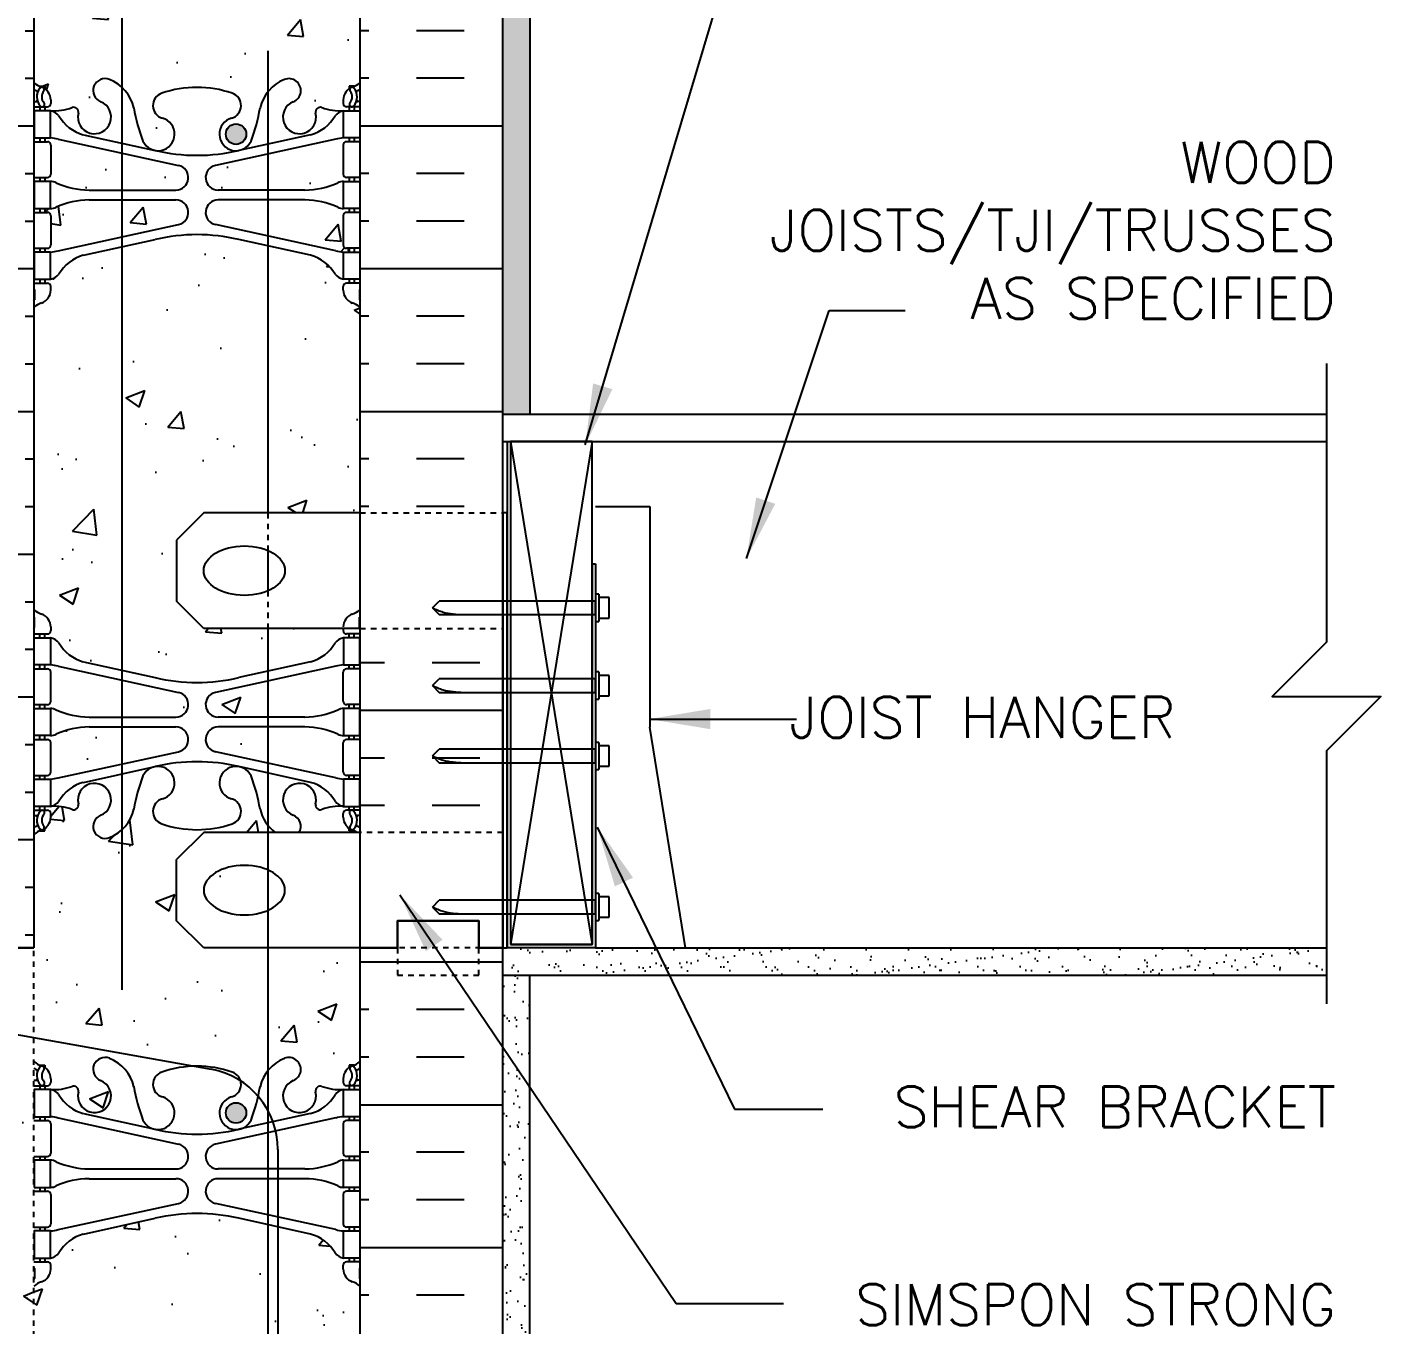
# Model space of a CAD drawing. Header units: inches. Extents: x 25.8 to 78.5, y -14.6 to 56.3.
# Drawn here: x 48.55 to 73.45, y 12.32 to 36.19 of the extents above; entities that cross this region are included whole.
import ezdxf
from ezdxf.enums import TextEntityAlignment as Align

# ---------------------------------------------------------------- set-up
doc = ezdxf.new("R2010")
doc.units = ezdxf.units.IN
doc.header["$LTSCALE"] = 0.5
doc.header["$MEASUREMENT"] = 0
doc.linetypes.add('DASHED2', pattern=[0.375, 0.25, -0.125])
doc.linetypes.add('HIDDEN2', pattern=[0.1875, 0.125, -0.0625])
for name, color, linetype in [('HATCH', 12, 'Continuous'), ('Hidden2', 12, 'HIDDEN2'), ('line25', 2, 'Continuous'), ('LINE3', 3, 'Continuous'), ('LINE50', 5, 'Continuous'), ('LINE9', 9, 'Continuous'), ('TEXT', 4, 'Continuous'), ('Web_Edge', 9, 'Continuous')]:
    doc.layers.add(name, color=color, linetype=linetype)
doc.styles.add('DIM', font='romans.shx', dxfattribs={"width": 0.7})
doc.styles.add('ROMANS', font='romans.shx', dxfattribs={"height": 1.125})
doc.dimstyles.new('ext_12', dxfattribs={"dimscale": 12, "dimtxt": 0.09375, "dimasz": 0.09375, "dimexe": 0.09375, "dimexo": 0.0625, "dimgap": 0.0625, "dimtad": 1, "dimdec": 1, "dimzin": 3, "dimdsep": 46, "dimlunit": 4, "dimtxsty": 'DIM', "dimcen": 0.09, "dimdle": 0.09375, "dimclrt": 4, "dimadec": 0, "dimazin": 0, "dimtfac": 1, "dimtdec": 1, "dimtmove": 2, "dimatfit": 3, "dimfxl": 1, "dimfrac": 2, "dimtolj": 1, "dimtzin": 0, "dimarcsym": 0})

msp = doc.modelspace()

# ---------------------------------------------------------------- hatches: boundary and pattern name
at = {"layer": 'HATCH'}
h = msp.add_hatch(dxfattribs=at)
h.set_pattern_fill('AR-CONC', color=256, scale=0.5)
h.paths.add_polyline_path([(50.302, 55.254), (48.676, 55.254), (48.676, 53.165, 0.064398), (48.786, 53.099), (48.876, 53.099), (48.876, 53.057, -0.249069), (48.986, 52.85), (48.986, 52.783, -0.414214), (48.924, 52.72), (48.876, 52.72), (48.876, 52.65), (48.981, 52.65, 0.10046), (49.375, 52.707, -0.601435), (49.494, 52.603, 2.182095), (49.904, 52.816, -1), (50.068, 53.224, -0.093893), (50.302, 53.075)])
h.paths.add_polyline_path([(51.676, 54.254), (51.676, 55.254), (51.676, 56.254), (50.676, 55.254), (50.302, 55.254), (50.302, 53.075, -0.147111), (50.516, 52.703, 0.053157), (50.682, 52.089, 0.223253), (50.882, 51.924), (50.902, 51.92, 0.955472), (51.04, 52.514, -0.735593), (51.027, 52.972, -0.082755), (51.676, 53.08)])
h.paths.add_polyline_path([(51.145, 52.22, -1), (50.77, 52.22, -1)], flags=16)
h.paths.add_polyline_path([(54.676, 55.254), (52.676, 55.254), (51.676, 54.254), (51.676, 53.08, -0.082755), (52.325, 52.972, -0.735593), (52.312, 52.514, 0.955472), (52.45, 51.92), (52.47, 51.924, 0.223253), (52.67, 52.089, 0.053157), (52.836, 52.703, -0.24438), (53.284, 53.224, -1), (53.448, 52.816, 2.182095), (53.858, 52.603, -0.601435), (53.977, 52.707, 0.10046), (54.371, 52.65), (54.476, 52.65), (54.476, 52.72), (54.428, 52.72, -0.414214), (54.366, 52.783), (54.366, 52.85, -0.249069), (54.476, 53.057), (54.476, 53.099), (54.566, 53.099, 0.064398), (54.676, 53.165)])
h.paths.add_polyline_path([(50.302, 50.149), (49.586, 49.991, 0.196323), (49.137, 49.645, -0.188973), (48.981, 49.55), (48.876, 49.55), (48.876, 49.48), (48.924, 49.48, -0.414214), (48.986, 49.418), (48.986, 49.35, -0.317837), (48.819, 49.115, 0.082415), (48.676, 49.036), (48.676, 43.473, 0.082415), (48.819, 43.394, -0.317837), (48.986, 43.158), (48.986, 43.09, -0.414214), (48.924, 43.028), (48.876, 43.028), (48.876, 42.958), (48.981, 42.958, -0.188973), (49.137, 42.863, 0.196323), (49.586, 42.517), (49.855, 42.458), (50.302, 42.458)])
h.paths.add_polyline_path([(51.676, 50.371, 0.057795), (50.908, 50.282), (50.302, 50.149), (50.302, 42.458), (50.302, 42.36), (50.908, 42.226, 0.057795), (51.676, 42.137)])
h.paths.add_polyline_path([(54.676, 49.036, 0.082415), (54.533, 49.115, -0.317837), (54.366, 49.35), (54.366, 49.418, -0.414214), (54.428, 49.48), (54.476, 49.48), (54.476, 49.55), (54.371, 49.55, -0.188973), (54.215, 49.645, 0.196323), (53.766, 49.991), (52.444, 50.282, 0.057795), (51.676, 50.371), (51.676, 42.137, 0.057795), (52.444, 42.226), (53.766, 42.517, 0.196323), (54.215, 42.863, -0.188973), (54.371, 42.958), (54.476, 42.958), (54.476, 43.028), (54.428, 43.028, -0.414214), (54.366, 43.09), (54.366, 43.158, -0.317837), (54.533, 43.394, 0.082415), (54.676, 43.473)])
h.paths.add_polyline_path([(50.302, 32.149), (49.586, 31.991, 0.196323), (49.137, 31.645, -0.188973), (48.981, 31.55), (48.876, 31.55), (48.876, 31.48), (48.924, 31.48, -0.414214), (48.986, 31.418), (48.986, 31.35, -0.317837), (48.819, 31.115, 0.082415), (48.676, 31.036), (48.676, 25.473, 0.082415), (48.819, 25.394, -0.317837), (48.986, 25.158), (48.986, 25.09, -0.414214), (48.924, 25.028), (48.876, 25.028), (48.876, 24.958), (48.981, 24.958, -0.188973), (49.137, 24.863, 0.196323), (49.586, 24.517), (50.302, 24.36)])
h.paths.add_polyline_path([(52.978, 32.165), (52.444, 32.282, 0.057795), (51.676, 32.371, 0.057795), (50.908, 32.282), (50.302, 32.149), (50.302, 24.36), (50.908, 24.226, 0.057795), (51.676, 24.137, 0.057795), (52.444, 24.226), (52.978, 24.344), (52.978, 25.129), (51.801, 25.129), (51.301, 25.629), (51.301, 26.754), (51.801, 27.254), (52.978, 27.254)])
h.paths.add_polyline_path([(54.676, 31.036, 0.082415), (54.533, 31.115, -0.317837), (54.366, 31.35), (54.366, 31.418, -0.414214), (54.428, 31.48), (54.476, 31.48), (54.476, 31.55), (54.371, 31.55, -0.188973), (54.215, 31.645, 0.196323), (53.766, 31.991), (52.978, 32.165), (52.978, 27.254), (54.676, 27.254)])
h.paths.add_polyline_path([(54.215, 24.863, -0.188973), (54.371, 24.958), (54.476, 24.958), (54.476, 25.028), (54.428, 25.028, -0.414214), (54.366, 25.09), (54.366, 25.129), (52.978, 25.129), (52.978, 24.344), (53.766, 24.517, 0.196323)])
h.paths.add_polyline_path([(52.978, 14.165), (52.444, 14.282, 0.057795), (51.676, 14.371, 0.057795), (50.908, 14.282), (49.586, 13.991, 0.196323), (49.137, 13.645, -0.188973), (48.981, 13.55), (48.876, 13.55), (48.876, 13.48), (48.924, 13.48, -0.414214), (48.986, 13.418), (48.986, 13.35, -0.317837), (48.819, 13.115, 0.082415), (48.676, 13.036), (48.676, 7.473, 0.082415), (48.819, 7.394, -0.317837), (48.986, 7.158), (48.986, 7.09, -0.414214), (48.924, 7.028), (48.876, 7.028), (48.876, 6.958), (48.981, 6.958, -0.188973), (49.137, 6.863, 0.196323), (49.586, 6.517), (50.908, 6.226, 0.057795), (51.676, 6.137, 0.057795), (52.444, 6.226), (52.978, 6.344)])
h.paths.add_polyline_path([(54.676, 13.036, 0.082415), (54.533, 13.115, -0.317837), (54.366, 13.35), (54.366, 13.418, -0.414214), (54.428, 13.48), (54.476, 13.48), (54.476, 13.55), (54.371, 13.55, -0.188973), (54.215, 13.645, 0.196323), (53.766, 13.991), (52.978, 14.165), (52.978, 6.344), (53.766, 6.517, 0.196323), (54.215, 6.863, -0.188973), (54.371, 6.958), (54.476, 6.958), (54.476, 7.028), (54.428, 7.028, -0.414214), (54.366, 7.09), (54.366, 7.158, -0.317837), (54.533, 7.394, 0.082415), (54.676, 7.473)])
h = msp.add_hatch(dxfattribs=at)
h.set_pattern_fill('AR-SAND', color=256, scale=0.25, style=0)
h.paths.add_polyline_path([(57.801, 55.254), (57.301, 55.254), (57.301, 37.254), (57.301, 29.067), (57.801, 29.067)])
h = msp.add_hatch(dxfattribs=at)
h.set_pattern_fill('AR-CONC', color=256, scale=0.5, style=0)
h.paths.add_polyline_path([(52.978, 34.996, -0.130426), (53.284, 35.224, -1), (53.448, 34.816, 2.182095), (53.858, 34.603, -0.601435), (53.977, 34.707, 0.10046), (54.371, 34.65), (54.476, 34.65), (54.476, 34.72), (54.428, 34.72, -0.414214), (54.366, 34.783), (54.366, 34.85, -0.249069), (54.476, 35.057), (54.476, 35.099), (54.566, 35.099, 0.064398), (54.676, 35.165), (54.676, 37.254), (54.676, 39.343, 0.064398), (54.566, 39.409), (54.476, 39.409), (54.476, 39.451, -0.249069), (54.366, 39.658), (54.366, 39.725, -0.414214), (54.428, 39.788), (54.476, 39.788), (54.476, 39.858), (54.371, 39.858, 0.10046), (53.977, 39.801, -0.601435), (53.858, 39.906, 2.182095), (53.448, 39.693, -1), (53.284, 39.284, -0.130426), (52.978, 39.512)])
h.paths.add_polyline_path([(51.676, 35.08, -0.082755), (52.325, 34.972, -0.735593), (52.312, 34.514, 0.955472), (52.45, 33.92), (52.47, 33.924, 0.223253), (52.67, 34.089, 0.053157), (52.836, 34.703, -0.110434), (52.978, 34.996), (52.978, 39.512, -0.110434), (52.836, 39.805, 0.053157), (52.67, 40.419, 0.223253), (52.47, 40.584), (52.45, 40.588, 0.955472), (52.312, 39.995, -0.735593), (52.325, 39.537, -0.082755), (51.676, 39.429)])
h.paths.add_polyline_path([(52.582, 34.22, -1), (52.207, 34.22, -1)], flags=16)
h.paths.add_polyline_path([(50.516, 34.703, 0.051477), (50.675, 34.108), (50.957, 34.108), (51.241, 34.108, 0.444231), (51.04, 34.514, -0.735593), (51.027, 34.972, -0.082755), (51.676, 35.08), (51.676, 39.429, -0.082755), (51.027, 39.537, -0.735593), (51.04, 39.995, 0.955472), (50.902, 40.588), (50.882, 40.584, 0.223253), (50.682, 40.419, 0.053157), (50.516, 39.805, -0.24438), (50.068, 39.284, -1), (49.904, 39.693, 2.182095), (49.494, 39.906, -0.601435), (49.375, 39.801, 0.10046), (48.981, 39.858), (48.876, 39.858), (48.876, 39.788), (48.924, 39.788, -0.414214), (48.986, 39.725), (48.986, 39.658, -0.249069), (48.876, 39.451), (48.876, 39.409), (48.786, 39.409, 0.064398), (48.676, 39.343), (48.676, 37.254), (48.676, 35.165, 0.064398), (48.786, 35.099), (48.876, 35.099), (48.876, 35.057, -0.249069), (48.986, 34.85), (48.986, 34.783, -0.414214), (48.924, 34.72), (48.876, 34.72), (48.876, 34.65), (48.981, 34.65, 0.10046), (49.375, 34.707, -0.601435), (49.494, 34.603, 2.182095), (49.904, 34.816, -1), (50.068, 35.224, -0.24438)])
h = msp.add_hatch(dxfattribs=at)
h.set_pattern_fill('INSUL', color=256, scale=7, style=0)
h.set_pattern_definition([(0, (-2877.4856, -377.7554), (0, 2.625), []), (0, (-2877.4856, -376.8804), (0, 2.625), [0.875, -0.875]), (0, (-2877.4856, -376.0054), (0, 2.625), [0.875, -0.875])])
h.paths.add_polyline_path([(46.051, 19.254), (46.488, 19.254), (46.488, 19.754), (47.988, 19.754), (47.988, 19.254), (48.676, 19.254), (48.676, 37.254), (47.988, 37.254), (47.988, 37.754), (46.488, 37.754), (46.488, 37.254), (46.051, 37.254)])
h = msp.add_hatch(dxfattribs=at)
h.set_pattern_fill('INSUL', color=256, scale=7, style=0)
h.set_pattern_definition([(180, (2980.8376, -377.7554), (0, 2.625), []), (180, (2980.8376, -376.8804), (0, 2.625), [0.875, -0.875]), (180, (2980.8376, -376.0054), (0, 2.625), [0.875, -0.875])])
h.paths.add_polyline_path([(54.676, 27.254), (57.301, 27.254), (57.301, 37.254), (56.863, 37.254), (56.863, 37.754), (55.363, 37.754), (55.363, 37.254), (54.676, 37.254)])
h = msp.add_hatch(dxfattribs=at)
h.set_pattern_fill('AR-CONC', color=256, scale=0.5, style=0)
h.paths.add_polyline_path([(52.978, 33.19), (53.661, 33.19, 0.097844), (54.267, 33.322, -0.124673), (54.371, 33.35), (54.476, 33.35), (54.476, 33.42), (54.428, 33.42, -0.414214), (54.366, 33.483), (54.366, 34.018, -0.414214), (54.428, 34.08), (54.476, 34.08), (54.476, 34.15), (54.371, 34.15, 0.036537), (54.227, 34.127), (52.978, 33.854)])
h.paths.add_polyline_path([(52.978, 33.19), (52.978, 33.854), (52.016, 33.645, 0.897292), (52.065, 33.19)])
h.paths.add_polyline_path([(52.978, 33.01), (52.065, 33.01, 0.897292), (52.016, 32.556), (52.978, 32.346)])
h.paths.add_polyline_path([(54.227, 32.074, 0.036537), (54.371, 32.05), (54.476, 32.05), (54.476, 32.12), (54.428, 32.12, -0.414214), (54.366, 32.183), (54.366, 32.718, -0.414214), (54.428, 32.78), (54.476, 32.78), (54.476, 32.85), (54.371, 32.85, -0.124673), (54.267, 32.879, 0.097844), (53.661, 33.01), (52.978, 33.01), (52.978, 32.346)])
h.paths.add_polyline_path([(51.336, 32.556, 0.897292), (51.287, 33.01), (49.691, 33.01, 0.097844), (49.085, 32.879, -0.124673), (48.981, 32.85), (48.876, 32.85), (48.876, 32.78), (48.924, 32.78, -0.414214), (48.986, 32.718), (48.986, 32.183, -0.414214), (48.924, 32.12), (48.876, 32.12), (48.876, 32.05), (48.981, 32.05, 0.036537), (49.125, 32.074)])
h.paths.add_polyline_path([(51.287, 33.19, 0.897292), (51.336, 33.645), (49.21, 34.108), (48.876, 34.108), (48.876, 34.08), (48.924, 34.08, -0.414214), (48.986, 34.018), (48.986, 33.483, -0.414214), (48.924, 33.42), (48.876, 33.42), (48.876, 33.35), (48.981, 33.35, -0.124673), (49.085, 33.322, 0.097844), (49.691, 33.19)])
h = msp.add_hatch(dxfattribs=at)
h.set_pattern_fill('INSUL', color=256, scale=7, style=0)
h.paths.add_polyline_path([(57.301, 25.129), (54.676, 25.129), (54.676, 21.379), (57.301, 21.379)])
h = msp.add_hatch(dxfattribs=at)
h.set_pattern_fill('AR-CONC', color=256, scale=0.5, style=0)
h.paths.add_polyline_path([(54.366, 24.325, -0.414214), (54.428, 24.388), (54.476, 24.388), (54.476, 24.458), (54.371, 24.458, 0.036537), (54.227, 24.434), (52.978, 24.162), (52.978, 23.498), (53.661, 23.498, 0.097844), (54.267, 23.63, -0.124673), (54.371, 23.658), (54.476, 23.658), (54.476, 23.728), (54.428, 23.728, -0.414214), (54.366, 23.79)])
h.paths.add_polyline_path([(54.366, 23.025, -0.414214), (54.428, 23.088), (54.476, 23.088), (54.476, 23.158), (54.371, 23.158, -0.124673), (54.267, 23.186, 0.097844), (53.661, 23.318), (52.978, 23.318), (52.978, 22.654), (54.227, 22.382, 0.036537), (54.371, 22.358), (54.476, 22.358), (54.476, 22.428), (54.428, 22.428, -0.414214), (54.366, 22.49)])
h.paths.add_polyline_path([(52.978, 23.318), (52.065, 23.318, 0.897292), (52.016, 22.863), (52.978, 22.654)])
h.paths.add_polyline_path([(52.978, 24.162), (52.016, 23.953, 0.897292), (52.065, 23.498), (52.978, 23.498)])
h.paths.add_polyline_path([(51.336, 23.953), (49.125, 24.434, 0.036537), (48.981, 24.458), (48.876, 24.458), (48.876, 24.388), (48.924, 24.388, -0.414214), (48.986, 24.325), (48.986, 23.79, -0.414214), (48.924, 23.728), (48.876, 23.728), (48.876, 23.658), (48.981, 23.658, -0.124673), (49.085, 23.63, 0.097844), (49.691, 23.498), (51.287, 23.498, 0.897292)])
h.paths.add_polyline_path([(51.287, 23.318), (49.691, 23.318, 0.097844), (49.085, 23.186, -0.124673), (48.981, 23.158), (48.876, 23.158), (48.876, 23.088), (48.924, 23.088, -0.414214), (48.986, 23.025), (48.986, 22.49, -0.414214), (48.924, 22.428), (48.876, 22.428), (48.876, 22.358), (48.981, 22.358, 0.036537), (49.125, 22.382), (51.336, 22.863, 0.897292)])
h = msp.add_hatch(dxfattribs=at)
h.set_pattern_fill('AR-CONC', color=256, scale=0.5, style=0)
h.paths.add_polyline_path([(54.676, 19.254), (52.978, 19.254), (52.978, 16.996, -0.130426), (53.284, 17.224, -1), (53.448, 16.816, 2.182095), (53.858, 16.603, -0.601435), (53.977, 16.707, 0.10046), (54.371, 16.65), (54.476, 16.65), (54.476, 16.72), (54.428, 16.72, -0.414214), (54.366, 16.783), (54.366, 16.85, -0.249069), (54.476, 17.057), (54.476, 17.099), (54.566, 17.099, 0.064398), (54.676, 17.165)])
h.paths.add_polyline_path([(53.748, 16.532, -1), (53.373, 16.532, -1)], flags=16)
h.paths.add_polyline_path([(52.978, 19.254), (51.801, 19.254), (51.301, 19.754), (51.301, 20.879), (51.801, 21.379), (52.978, 21.379), (52.978, 21.512, -0.110434), (52.836, 21.805, 0.053157), (52.67, 22.419, 0.223253), (52.47, 22.584), (52.45, 22.588, 0.955472), (52.312, 21.995, -0.735593), (52.325, 21.537, -0.082755), (51.676, 21.429, -0.082755), (51.027, 21.537, -0.735593), (51.04, 21.995, 0.955472), (50.902, 22.588), (50.882, 22.584, 0.223253), (50.682, 22.419, 0.053157), (50.516, 21.805, -0.24438), (50.068, 21.284, -1), (49.904, 21.693, 2.182095), (49.494, 21.906, -0.601435), (49.375, 21.801, 0.10046), (48.981, 21.858), (48.876, 21.858), (48.876, 21.788), (48.924, 21.788, -0.414214), (48.986, 21.725), (48.986, 21.658, -0.249069), (48.876, 21.451), (48.876, 21.409), (48.786, 21.409, 0.064398), (48.676, 21.343), (48.676, 19.254), (48.676, 17.165, 0.064398), (48.786, 17.099), (48.876, 17.099), (48.876, 17.057, -0.249069), (48.986, 16.85), (48.986, 16.783, -0.414214), (48.924, 16.72), (48.876, 16.72), (48.876, 16.65), (48.981, 16.65, 0.10046), (49.375, 16.707, -0.601435), (49.494, 16.603, 2.182095), (49.904, 16.816, -1), (50.068, 17.224, -0.24438), (50.516, 16.703, 0.053157), (50.682, 16.089, 0.223253), (50.882, 15.924), (50.902, 15.92, 0.955472), (51.04, 16.514, -0.735593), (51.027, 16.972, -0.082755), (51.676, 17.08, -0.082755), (52.325, 16.972, -0.735593), (52.312, 16.514, 0.955472), (52.45, 15.92), (52.47, 15.924, 0.223253), (52.67, 16.089, 0.053157), (52.836, 16.703, -0.110434), (52.978, 16.996)])
edge = h.paths.add_edge_path(flags=17)
edge.add_ellipse((52.547, 20.317), major_axis=(-0.746, 0), ratio=0.610344, start_angle=-125.3107, end_angle=125.3107)
edge.add_line((52.978, 19.945), (52.978, 20.688))
edge = h.paths.add_edge_path()
edge.add_ellipse((52.547, 20.317), major_axis=(-0.746, 0), ratio=0.610344, start_angle=125.3107, end_angle=234.6893)
edge.add_line((52.978, 20.688), (52.978, 19.945))
h = msp.add_hatch(dxfattribs=at)
h.set_pattern_fill('AR-CONC', color=256, scale=0.5, style=0)
h.paths.add_polyline_path([(54.366, 21.658), (54.366, 21.725, -0.414214), (54.428, 21.788), (54.476, 21.788), (54.476, 21.858), (54.371, 21.858, 0.10046), (53.977, 21.801, -0.601435), (53.858, 21.906, 2.182095), (53.448, 21.693, -0.455774), (53.557, 21.379), (54.624, 21.379, 0.03269), (54.566, 21.409), (54.476, 21.409), (54.476, 21.451, -0.249069)])
h = msp.add_hatch(dxfattribs=at)
h.set_pattern_fill('INSUL', color=256, scale=7, style=0)
h.set_pattern_definition([(180, (2980.8376, -395.7554), (0, 2.625), []), (180, (2980.8376, -394.8804), (0, 2.625), [0.875, -0.875]), (180, (2980.8376, -394.0054), (0, 2.625), [0.875, -0.875])])
h.paths.add_polyline_path([(57.301, 1.254), (56.863, 1.254), (56.863, 1.754), (55.363, 1.754), (55.363, 1.254), (54.676, 1.254), (54.676, 19.254), (55.363, 19.254), (55.363, 19.754), (56.863, 19.754), (56.863, 19.254), (57.301, 19.254)])
h = msp.add_hatch(dxfattribs=at)
h.set_pattern_fill('INSUL', color=256, scale=7, style=0)
h.set_pattern_definition([(0, (-2953.8148, -421.328), (0, 2.625), []), (0, (-2953.8148, -420.453), (0, 2.625), [0.875, -0.875]), (0, (-2953.8148, -419.578), (0, 2.625), [0.875, -0.875])])
h.paths.add_polyline_path([(43.251, 14.254, -0.079579), (42.251, 17.504), (42.251, 19.254), (41.551, 19.254), (41.551, 14.254, 0.131652), (42.221, 11.754), (45.959, 5.604, -0.10438), (46.051, 5.129), (46.051, 1.254), (46.488, 1.254), (46.488, 1.754), (47.988, 1.754), (47.988, 1.254), (48.676, 1.254), (48.676, 4.504), (48.426, 4.504), (48.426, 4.879)])
h = msp.add_hatch(dxfattribs=at)
h.set_pattern_fill('AR-CONC', color=256, scale=0.5, style=0)
h.paths.add_polyline_path([(48.426, 4.879), (48.426, 4.504), (48.676, 4.504), (48.676, 17.755), (44.764, 18.454, 0.119457), (44.051, 18.407), (44.051, 17.754, -1), (43.551, 17.754), (43.551, 19.254), (42.251, 19.254), (42.251, 17.504, 0.079579), (43.251, 14.254)])
h.paths.add_polyline_path([(48.676, 19.254), (47.988, 19.254), (47.988, 18.754), (46.488, 18.754), (46.488, 19.254), (46.051, 19.254), (44.051, 19.254), (44.051, 18.407, -0.121925), (44.778, 18.451), (48.676, 17.755)], flags=17)
h = msp.add_hatch(dxfattribs=at)
h.set_pattern_fill('AR-SAND', color=256, scale=0.25, style=0)
h.paths.add_polyline_path([(72.452, 18.754), (72.452, 19.254), (59.006, 19.254), (57.381, 19.254), (57.301, 19.254), (57.301, 18.754)])
h = msp.add_hatch(dxfattribs=at)
h.set_pattern_fill('AR-SAND', color=256, scale=0.25, style=0)
h.paths.add_polyline_path([(57.801, 18.754), (57.301, 18.754), (57.301, 1.254), (57.801, 1.254)])
at = {"layer": 'LINE3'}
for points in [[(52.582, 34.22, 1), (52.207, 34.22, 1)], [(52.207, 16.22, 1), (52.582, 16.22, 1)]]:
    msp.add_hatch(color=256, dxfattribs=at).paths.add_polyline_path(points)

# ---------------------------------------------------------------- linework, layer by layer
at = {"color": 3, "linetype": 'HIDDEN2'}
for p, q in [((52.978, 27.254), (52.978, 26.563)), ((52.978, 25.82), (52.978, 25.129))]:
    msp.add_line(p, q, dxfattribs=at)
at = {"layer": 'Hidden2'}
msp.add_line((48.676, 4.504), (48.676, 19.254), dxfattribs=at)
at = {"layer": 'line25'}
for p, q in [((48.676, 37.254), (48.676, 19.254)), ((54.676, 13.629), (54.676, 37.254)), ((57.301, 28.567), (72.452, 28.567)), ((58.943, 26.317), (58.943, 19.317)), ((58.943, 19.317), (57.443, 19.317)), ((59.006, 19.254), (72.452, 19.254)), ((59.006, 19.254), (60.318, 19.254)), ((54.676, 1.254), (54.676, 13.629))]:
    msp.add_line(p, q, dxfattribs=at)
at = {"layer": 'line25', "color": 9}
for p, q in [((59.068, 25.758), (59.006, 25.758)), ((59.006, 25.758), (59.006, 25.258)), ((59.068, 25.758), (59.068, 25.258)), ((59.256, 25.696), (59.068, 25.696)), ((59.256, 25.321), (59.256, 25.696)), ((56.006, 25.508), (56.131, 25.633)), ((56.006, 25.508), (56.131, 25.383)), ((59.006, 25.258), (59.068, 25.258)), ((59.068, 25.321), (59.256, 25.321)), ((56.006, 24.079), (56.131, 24.204)), ((59.068, 24.329), (59.006, 24.329)), ((59.006, 24.329), (59.006, 23.829)), ((59.068, 24.329), (59.068, 23.829)), ((59.256, 24.267), (59.068, 24.267)), ((59.256, 23.892), (59.256, 24.267)), ((56.006, 24.079), (56.131, 23.954)), ((59.006, 23.829), (59.068, 23.829)), ((59.068, 23.892), (59.256, 23.892)), ((56.006, 22.785), (56.131, 22.91)), ((59.068, 23.035), (59.006, 23.035)), ((59.006, 23.035), (59.006, 22.535)), ((59.068, 23.035), (59.068, 22.535)), ((59.256, 22.973), (59.068, 22.973)), ((59.256, 22.598), (59.256, 22.973)), ((56.006, 22.785), (56.131, 22.66)), ((59.006, 22.535), (59.068, 22.535)), ((59.068, 22.598), (59.256, 22.598)), ((59.068, 20.257), (59.006, 20.257)), ((59.006, 20.257), (59.006, 19.757)), ((59.068, 20.257), (59.068, 19.757)), ((59.256, 20.194), (59.068, 20.194)), ((59.256, 19.819), (59.256, 20.194)), ((56.006, 20.007), (56.131, 20.132)), ((56.006, 20.007), (56.131, 19.882)), ((59.006, 19.757), (59.068, 19.757)), ((59.068, 19.819), (59.256, 19.819))]:
    msp.add_line(p, q, dxfattribs=at)
at = {"layer": 'line25'}
msp.add_lwpolyline([(57.443, 19.317), (58.943, 19.317), (58.943, 28.567), (57.443, 28.567)], close=True, dxfattribs=at)
at = {"layer": 'line25', "color": 9}
for points in [[(56.131, 25.383), (59.006, 25.383), (59.006, 25.633), (56.131, 25.633)], [(56.131, 23.954), (59.006, 23.954), (59.006, 24.204), (56.131, 24.204)], [(56.131, 22.66), (59.006, 22.66), (59.006, 22.91), (56.131, 22.91)], [(56.131, 19.882), (59.006, 19.882), (59.006, 20.132), (56.131, 20.132)]]:
    msp.add_lwpolyline(points, dxfattribs=at)
for points in [[(56.006, 25.508), (56.205, 25.431), (56.575, 25.383)], [(56.006, 24.079), (56.205, 24.002), (56.575, 23.954)], [(56.006, 22.785), (56.205, 22.708), (56.575, 22.66)], [(56.006, 20.007), (56.205, 19.929), (56.575, 19.882)]]:
    msp.add_spline(points, degree=3, dxfattribs=at)
at = {"layer": 'LINE3'}
for p, q in [((50.302, 18.484), (50.302, 55.254)), ((52.978, 35.749), (52.978, 27.254)), ((52.978, 26.563), (52.978, 25.82)), ((52.978, 25.129), (52.978, 1.254)), ((44.412, 18.368), (51.935, 17.025)), ((53.163, 15.55), (53.163, 8.55))]:
    msp.add_line(p, q, dxfattribs=at)
for centre in [(52.394, 34.22), (52.394, 16.22)]:
    msp.add_circle(centre, 0.188, dxfattribs=at)
msp.add_arc((51.663, 15.55), 1.5, 360, 79.5785, dxfattribs=at)
at = {"layer": 'LINE50'}
for p, q in [((57.301, 19.254), (57.301, 37.254)), ((57.301, 1.254), (57.301, 19.254))]:
    msp.add_line(p, q, dxfattribs=at)
for points in [[(48.676, 19.254), (47.988, 19.254), (47.988, 19.754), (46.488, 19.754), (46.488, 19.254), (46.051, 19.254)], [(46.051, 19.254), (46.488, 19.254), (46.488, 19.754), (47.988, 19.754), (47.988, 19.254), (48.676, 19.254)], [(46.051, 19.254), (46.488, 19.254), (46.488, 19.754), (47.988, 19.754), (47.988, 19.254), (48.676, 19.254)], [(54.676, 19.254), (55.363, 19.254), (55.363, 19.754), (56.863, 19.754), (56.863, 19.254), (57.301, 19.254)], [(57.301, 19.254), (56.863, 19.254), (56.863, 19.754), (55.363, 19.754), (55.363, 19.254), (54.676, 19.254)]]:
    msp.add_lwpolyline(points, dxfattribs=at)
at = {"layer": 'LINE9'}
for p, q in [((57.801, 55.254), (57.801, 29.067)), ((57.301, 29.067), (72.452, 29.067)), ((57.381, 28.567), (57.381, 19.254)), ((57.443, 28.567), (58.943, 19.317)), ((58.943, 28.567), (57.443, 19.317)), ((51.801, 27.254), (51.301, 26.754)), ((54.676, 27.254), (51.801, 27.254)), ((59.006, 27.373), (60.006, 27.373)), ((60.006, 27.373), (60.006, 23.313)), ((58.943, 26.317), (59.006, 26.317)), ((59.006, 26.317), (59.006, 19.254)), ((51.801, 25.129), (51.301, 25.629)), ((54.676, 25.129), (51.801, 25.129)), ((60.664, 19.254), (60.006, 23.313)), ((51.801, 21.379), (51.301, 20.879)), ((54.676, 21.379), (51.801, 21.379)), ((51.801, 19.254), (51.301, 19.754)), ((54.676, 19.254), (51.801, 19.254)), ((59.006, 19.254), (57.381, 19.254)), ((57.301, 18.754), (72.452, 18.754)), ((57.801, 1.254), (57.801, 18.754))]:
    msp.add_line(p, q, dxfattribs=at)
at = {"layer": 'LINE9', "linetype": 'HIDDEN2'}
for p, q in [((54.676, 27.254), (57.301, 27.254)), ((54.676, 25.129), (57.301, 25.129)), ((57.301, 21.379), (54.676, 21.379)), ((57.301, 19.254), (54.676, 19.254))]:
    msp.add_line(p, q, dxfattribs=at)
at = {"layer": 'LINE9', "color": 251}
for p, q in [((48.686, 25.148), (48.686, 25.334)), ((48.986, 25.158), (48.986, 25.09)), ((54.666, 25.148), (54.666, 25.334)), ((48.676, 25.028), (48.924, 25.028)), ((48.786, 24.958), (48.786, 25.028)), ((48.876, 24.958), (48.876, 25.028)), ((54.366, 25.129), (54.366, 25.09)), ((54.676, 25.028), (54.428, 25.028)), ((54.476, 24.958), (54.476, 25.028)), ((54.566, 24.958), (54.566, 25.028)), ((48.786, 24.388), (48.786, 24.458)), ((48.876, 24.388), (48.876, 24.458)), ((49.125, 24.434), (51.336, 23.953)), ((49.586, 24.517), (50.908, 24.226)), ((54.227, 24.434), (52.016, 23.953)), ((53.766, 24.517), (52.444, 24.226)), ((54.476, 24.388), (54.476, 24.458)), ((54.566, 24.388), (54.566, 24.458)), ((48.676, 24.388), (48.924, 24.388)), ((48.986, 23.79), (48.986, 24.325)), ((54.366, 23.79), (54.366, 24.325)), ((54.676, 24.388), (54.428, 24.388)), ((48.676, 23.728), (48.924, 23.728)), ((48.786, 23.658), (48.786, 23.728)), ((48.876, 23.658), (48.876, 23.728)), ((54.676, 23.728), (54.428, 23.728)), ((54.476, 23.658), (54.476, 23.728)), ((54.566, 23.658), (54.566, 23.728)), ((49.691, 23.498), (51.287, 23.498)), ((53.661, 23.498), (52.065, 23.498)), ((48.786, 23.088), (48.786, 23.158)), ((48.876, 23.088), (48.876, 23.158)), ((49.691, 23.318), (51.287, 23.318)), ((53.661, 23.318), (52.065, 23.318)), ((54.476, 23.088), (54.476, 23.158)), ((54.566, 23.088), (54.566, 23.158)), ((48.676, 23.088), (48.924, 23.088)), ((48.986, 22.49), (48.986, 23.025)), ((54.366, 22.49), (54.366, 23.025)), ((54.676, 23.088), (54.428, 23.088)), ((49.125, 22.382), (51.336, 22.863)), ((54.227, 22.382), (52.016, 22.863)), ((48.676, 22.428), (48.924, 22.428)), ((48.786, 22.358), (48.786, 22.428)), ((48.876, 22.358), (48.876, 22.428)), ((49.586, 22.299), (50.908, 22.59)), ((53.766, 22.299), (52.444, 22.59)), ((54.676, 22.428), (54.428, 22.428)), ((54.476, 22.358), (54.476, 22.428)), ((54.566, 22.358), (54.566, 22.428)), ((48.676, 21.788), (48.924, 21.788)), ((48.676, 21.688), (48.718, 21.688)), ((48.786, 21.788), (48.786, 21.858)), ((48.876, 21.788), (48.876, 21.858)), ((48.986, 21.658), (48.986, 21.725)), ((54.366, 21.658), (54.366, 21.725)), ((54.676, 21.788), (54.428, 21.788)), ((54.476, 21.788), (54.476, 21.858)), ((54.566, 21.788), (54.566, 21.858)), ((54.676, 21.688), (54.634, 21.688)), ((48.876, 21.409), (48.876, 21.451)), ((54.476, 21.409), (54.476, 21.451)), ((48.786, 21.409), (48.876, 21.409)), ((54.566, 21.409), (54.476, 21.409))]:
    msp.add_line(p, q, dxfattribs=at)
at = {"layer": 'LINE9'}
for points in [[(72.452, 30.004), (72.452, 27.637)], [(72.452, 27.637), (72.452, 24.879), (71.452, 23.879), (73.452, 23.879), (72.452, 22.879), (72.452, 18.225)], [(51.301, 26.754), (51.301, 25.629)], [(51.301, 19.754), (51.301, 20.879)]]:
    msp.add_lwpolyline(points, dxfattribs=at)
msp.add_lwpolyline([(57.301, 19.254), (57.381, 19.254), (57.381, 27.254), (57.301, 27.254)], close=True, dxfattribs=at)
at = {"layer": 'LINE9', "color": 251}
for points in [[(48.681, 24.958), (48.981, 24.958), (48.981, 24.458), (48.681, 24.458)], [(54.671, 24.958), (54.371, 24.958), (54.371, 24.458), (54.671, 24.458)], [(48.681, 23.658), (48.981, 23.658), (48.981, 23.158), (48.681, 23.158)], [(54.671, 23.658), (54.371, 23.658), (54.371, 23.158), (54.671, 23.158)], [(48.681, 22.358), (48.981, 22.358), (48.981, 21.858), (48.681, 21.858)], [(54.671, 22.358), (54.371, 22.358), (54.371, 21.858), (54.671, 21.858)]]:
    msp.add_lwpolyline(points, close=True, dxfattribs=at)
at = {"layer": 'LINE9', "linetype": 'DASHED2', "ltscale": 0.15}
msp.add_lwpolyline([(55.363, 19.254), (55.363, 19.254), (55.363, 18.754), (56.863, 18.754), (56.863, 19.254), (56.863, 19.254)], dxfattribs=at)
at = {"layer": 'LINE9', "color": 251}
for centre, radius, start, end in [((48.986, 25.865), 0.5, 231.6833, 250.5288), ((54.366, 25.865), 0.5, 289.4712, 308.3167), ((48.666, 25.334), 0.02, 360, 58.927), ((48.986, 25.865), 0.6, 238.8907, 238.927), ((48.736, 25.158), 0.25, 0, 70.5288), ((54.616, 25.158), 0.25, 109.4712, 180), ((54.686, 25.334), 0.02, 121.073, 180), ((54.366, 25.865), 0.6, 301.073, 301.1093), ((48.666, 25.148), 0.02, 299.988, 360), ((48.924, 25.09), 0.0625, 270, 0), ((48.938, 24.712), 0.25, 37.2777, 80.0823), ((53.366, 25.327), 0.22, 291.8037, 295.6756), ((54.414, 24.712), 0.25, 99.9177, 142.7223), ((54.428, 25.09), 0.0625, 180, 270), ((54.686, 25.148), 0.02, 180, 240.012), ((49.785, 25.24), 0.75, 210.155, 254.5838), ((53.567, 25.24), 0.75, 285.4162, 329.845), ((48.89, 23.462), 1, 76.4291, 84.7991), ((54.462, 23.462), 1, 95.2009, 103.5709), ((48.924, 24.325), 0.0625, 0, 90), ((51.676, 27.493), 3.356, 256.7692, 270), ((51.676, 27.493), 3.356, 270, 283.2308), ((54.428, 24.325), 0.0625, 90, 180), ((51.287, 23.728), 0.23, 270, 77.6055), ((52.065, 23.728), 0.23, 102.3945, 270), ((48.924, 23.79), 0.0625, 270, 0), ((48.977, 23.439), 0.219, 60.4937, 88.92), ((48.977, 23.439), 0.219, 60.4937, 88.92), ((54.375, 23.439), 0.219, 91.08, 119.5063), ((54.375, 23.439), 0.219, 91.08, 119.5063), ((54.428, 23.79), 0.0625, 180, 270), ((49.721, 25.098), 1.6, 246.5673, 268.9203), ((49.721, 25.098), 1.6, 246.5673, 268.9203), ((53.631, 25.098), 1.6, 271.0797, 293.4327), ((53.631, 25.098), 1.6, 271.0797, 293.4327), ((48.977, 23.377), 0.219, 271.08, 299.5063), ((49.721, 21.718), 1.6, 91.0797, 113.4327), ((51.287, 23.088), 0.23, 282.3945, 90), ((52.065, 23.088), 0.23, 90, 257.6055), ((53.631, 21.718), 1.6, 66.5673, 88.9203), ((54.375, 23.377), 0.219, 240.4937, 268.92), ((48.924, 23.025), 0.0625, 0, 90), ((54.428, 23.025), 0.0625, 90, 180), ((51.676, 19.323), 3.356, 90, 103.2308), ((51.676, 19.323), 3.356, 76.7692, 90), ((48.924, 22.49), 0.0625, 270, 0), ((53.479, 21.334), 3, 158.8016, 170.9727), ((50.958, 22.288), 0.305, 285.7253, 154.6218), ((52.394, 22.288), 0.305, 25.3782, 254.2747), ((49.873, 21.334), 3, 9.0273, 21.1984), ((54.428, 22.49), 0.0625, 180, 270), ((48.89, 23.354), 1, 275.2009, 283.5709), ((49.785, 21.576), 0.75, 105.4162, 149.845), ((49.791, 21.976), 0.305, 291.8037, 193.3205), ((53.561, 21.976), 0.305, 346.6795, 248.1963), ((53.567, 21.576), 0.75, 30.155, 74.5838), ((54.462, 23.354), 1, 256.4291, 264.7991), ((48.938, 22.104), 0.25, 279.9177, 322.7223), ((51.105, 21.764), 0.24, 105.7253, 251.077), ((52.247, 21.764), 0.24, 288.923, 74.2747), ((54.414, 22.104), 0.25, 217.2777, 260.0823), ((48.718, 21.668), 0.02, 345.8459, 90), ((48.98, 21.603), 0.25, 137.5391, 219.8855), ((48.828, 21.742), 0.045, 317.5391, 137.5391), ((48.98, 21.603), 0.16, 137.5391, 219.9999), ((48.924, 21.725), 0.0625, 360, 90), ((49.037, 20.86), 1, 70.0933, 93.2121), ((49.407, 21.885), 0.09, 251.1349, 13.3205), ((49.986, 21.489), 0.22, 111.8037, 291.8037), ((49.791, 21.976), 0.745, 291.8037, 346.7348), ((53.561, 21.976), 0.745, 193.2652, 233.2352), ((53.366, 21.489), 0.22, 330.1872, 68.1963), ((53.945, 21.885), 0.09, 166.6795, 288.8651), ((54.315, 20.86), 1, 86.7879, 109.9067), ((54.428, 21.725), 0.0625, 90, 180), ((54.524, 21.742), 0.045, 42.4609, 222.4609), ((54.372, 21.603), 0.16, 320.0001, 42.4609), ((54.372, 21.603), 0.25, 320.1145, 42.4609), ((54.634, 21.668), 0.02, 90, 194.1541), ((48.986, 20.951), 0.6, 114.9252, 121.1093), ((48.986, 20.951), 0.5, 109.4712, 128.3167), ((48.725, 21.513), 0.02, 294.9252, 19.2084), ((48.822, 21.473), 0.045, 218.552, 40.8121), ((48.736, 21.658), 0.25, 289.4712, 360), ((51.676, 23.429), 2, 251.077, 270), ((51.676, 23.429), 2, 270, 288.923), ((54.616, 21.658), 0.25, 180, 250.5288), ((54.53, 21.473), 0.045, 139.1879, 321.448), ((54.366, 20.951), 0.5, 58.9324, 70.5288), ((54.627, 21.513), 0.02, 160.7916, 245.0748), ((54.366, 20.951), 0.6, 58.8907, 65.0748)]:
    msp.add_arc(centre, radius, start, end, dxfattribs=at)
at = {"layer": 'LINE9'}
msp.add_ellipse((52.547, 26.192), major_axis=(-0.746, 0), ratio=0.610344, dxfattribs=at)
at = {"layer": 'LINE9', "extrusion": (0, 0, -1)}
msp.add_ellipse((52.547, 20.317), major_axis=(-0.746, 0), ratio=0.610344, dxfattribs=at)
at = {"layer": 'Web_Edge'}
for p, q in [((48.786, 35.099), (48.876, 35.099)), ((48.876, 35.099), (48.876, 35.057)), ((54.476, 35.099), (54.476, 35.057)), ((54.566, 35.099), (54.476, 35.099)), ((48.676, 34.82), (48.718, 34.82)), ((48.676, 34.72), (48.924, 34.72)), ((48.786, 34.72), (48.786, 34.65)), ((48.876, 34.72), (48.876, 34.65)), ((48.986, 34.85), (48.986, 34.783)), ((54.366, 34.85), (54.366, 34.783)), ((54.676, 34.72), (54.428, 34.72)), ((54.476, 34.72), (54.476, 34.65)), ((54.566, 34.72), (54.566, 34.65)), ((54.676, 34.82), (54.634, 34.82)), ((48.786, 34.15), (48.786, 34.08)), ((48.876, 34.15), (48.876, 34.08)), ((49.125, 34.127), (51.336, 33.645)), ((49.586, 34.209), (50.908, 33.919)), ((54.227, 34.127), (52.016, 33.645)), ((53.766, 34.209), (52.444, 33.919)), ((54.476, 34.15), (54.476, 34.08)), ((54.566, 34.15), (54.566, 34.08)), ((48.676, 34.08), (48.924, 34.08)), ((48.986, 34.018), (48.986, 33.483)), ((54.366, 34.018), (54.366, 33.483)), ((54.676, 34.08), (54.428, 34.08)), ((48.676, 33.42), (48.924, 33.42)), ((48.786, 33.42), (48.786, 33.35)), ((48.876, 33.42), (48.876, 33.35)), ((54.676, 33.42), (54.428, 33.42)), ((54.476, 33.42), (54.476, 33.35)), ((54.566, 33.42), (54.566, 33.35)), ((49.691, 33.19), (51.287, 33.19)), ((53.661, 33.19), (52.065, 33.19)), ((49.691, 33.01), (51.287, 33.01)), ((53.661, 33.01), (52.065, 33.01)), ((48.676, 32.78), (48.924, 32.78)), ((48.786, 32.85), (48.786, 32.78)), ((48.876, 32.85), (48.876, 32.78)), ((48.986, 32.718), (48.986, 32.183)), ((54.366, 32.718), (54.366, 32.183)), ((54.676, 32.78), (54.428, 32.78)), ((54.476, 32.85), (54.476, 32.78)), ((54.566, 32.85), (54.566, 32.78)), ((49.125, 32.074), (51.336, 32.556)), ((54.227, 32.074), (52.016, 32.556)), ((49.586, 31.991), (50.908, 32.282)), ((53.766, 31.991), (52.444, 32.282)), ((48.676, 32.12), (48.924, 32.12)), ((48.786, 32.12), (48.786, 32.05)), ((48.876, 32.12), (48.876, 32.05)), ((54.676, 32.12), (54.428, 32.12)), ((54.476, 32.12), (54.476, 32.05)), ((54.566, 32.12), (54.566, 32.05)), ((48.676, 31.48), (48.924, 31.48)), ((48.786, 31.55), (48.786, 31.48)), ((48.876, 31.55), (48.876, 31.48)), ((48.986, 31.35), (48.986, 31.418)), ((54.366, 31.35), (54.366, 31.418)), ((54.676, 31.48), (54.428, 31.48)), ((54.476, 31.55), (54.476, 31.48)), ((54.566, 31.55), (54.566, 31.48)), ((48.686, 31.36), (48.686, 31.174)), ((54.666, 31.36), (54.666, 31.174)), ((48.786, 17.099), (48.876, 17.099)), ((48.876, 17.099), (48.876, 17.057)), ((54.566, 17.099), (54.476, 17.099)), ((54.476, 17.099), (54.476, 17.057)), ((48.676, 16.82), (48.718, 16.82)), ((48.676, 16.72), (48.924, 16.72)), ((48.786, 16.72), (48.786, 16.65)), ((48.876, 16.72), (48.876, 16.65)), ((48.986, 16.85), (48.986, 16.783)), ((54.366, 16.85), (54.366, 16.783)), ((54.676, 16.72), (54.428, 16.72)), ((54.476, 16.72), (54.476, 16.65)), ((54.566, 16.72), (54.566, 16.65)), ((54.676, 16.82), (54.634, 16.82)), ((49.586, 16.209), (50.908, 15.919)), ((53.766, 16.209), (52.444, 15.919)), ((48.676, 16.08), (48.924, 16.08)), ((48.786, 16.15), (48.786, 16.08)), ((48.876, 16.15), (48.876, 16.08)), ((48.986, 16.018), (48.986, 15.483)), ((49.125, 16.127), (51.336, 15.645)), ((54.227, 16.127), (52.016, 15.645)), ((54.366, 16.018), (54.366, 15.483)), ((54.676, 16.08), (54.428, 16.08)), ((54.476, 16.15), (54.476, 16.08)), ((54.566, 16.15), (54.566, 16.08)), ((48.676, 15.42), (48.924, 15.42)), ((48.786, 15.42), (48.786, 15.35)), ((48.876, 15.42), (48.876, 15.35)), ((49.691, 15.19), (51.287, 15.19)), ((53.661, 15.19), (52.065, 15.19)), ((54.676, 15.42), (54.428, 15.42)), ((54.476, 15.42), (54.476, 15.35)), ((54.566, 15.42), (54.566, 15.35)), ((49.691, 15.01), (51.287, 15.01)), ((53.661, 15.01), (52.065, 15.01)), ((48.676, 14.78), (48.924, 14.78)), ((48.786, 14.85), (48.786, 14.78)), ((48.876, 14.85), (48.876, 14.78)), ((48.986, 14.718), (48.986, 14.183)), ((54.366, 14.718), (54.366, 14.183)), ((54.676, 14.78), (54.428, 14.78)), ((54.476, 14.85), (54.476, 14.78)), ((54.566, 14.85), (54.566, 14.78)), ((49.125, 14.074), (51.336, 14.556)), ((54.227, 14.074), (52.016, 14.556)), ((49.586, 13.991), (50.908, 14.282)), ((53.766, 13.991), (52.444, 14.282)), ((48.676, 14.12), (48.924, 14.12)), ((48.786, 14.12), (48.786, 14.05)), ((48.876, 14.12), (48.876, 14.05)), ((54.676, 14.12), (54.428, 14.12)), ((54.476, 14.12), (54.476, 14.05)), ((54.566, 14.12), (54.566, 14.05)), ((48.676, 13.48), (48.924, 13.48)), ((48.786, 13.55), (48.786, 13.48)), ((48.876, 13.55), (48.876, 13.48)), ((54.676, 13.48), (54.428, 13.48)), ((54.476, 13.55), (54.476, 13.48)), ((54.566, 13.55), (54.566, 13.48)), ((48.686, 13.36), (48.686, 13.174)), ((48.986, 13.35), (48.986, 13.418)), ((54.366, 13.35), (54.366, 13.418)), ((54.666, 13.36), (54.666, 13.174))]:
    msp.add_line(p, q, dxfattribs=at)
for points in [[(48.681, 34.15), (48.981, 34.15), (48.981, 34.65), (48.681, 34.65)], [(54.671, 34.15), (54.371, 34.15), (54.371, 34.65), (54.671, 34.65)], [(48.681, 32.85), (48.981, 32.85), (48.981, 33.35), (48.681, 33.35)], [(54.671, 32.85), (54.371, 32.85), (54.371, 33.35), (54.671, 33.35)], [(48.681, 31.55), (48.981, 31.55), (48.981, 32.05), (48.681, 32.05)], [(54.671, 31.55), (54.371, 31.55), (54.371, 32.05), (54.671, 32.05)], [(48.681, 16.15), (48.981, 16.15), (48.981, 16.65), (48.681, 16.65)], [(54.671, 16.15), (54.371, 16.15), (54.371, 16.65), (54.671, 16.65)], [(48.681, 14.85), (48.981, 14.85), (48.981, 15.35), (48.681, 15.35)], [(54.671, 14.85), (54.371, 14.85), (54.371, 15.35), (54.671, 15.35)], [(48.681, 13.55), (48.981, 13.55), (48.981, 14.05), (48.681, 14.05)], [(54.671, 13.55), (54.371, 13.55), (54.371, 14.05), (54.671, 14.05)]]:
    msp.add_lwpolyline(points, close=True, dxfattribs=at)
for centre, radius, start, end in [((48.986, 35.557), 0.5, 231.6833, 250.5288), ((49.986, 35.02), 0.22, 68.1963, 248.1963), ((49.791, 34.532), 0.745, 13.2652, 68.1963), ((53.561, 34.532), 0.745, 111.8037, 166.7348), ((53.366, 35.02), 0.22, 291.8037, 111.8037), ((54.366, 35.557), 0.5, 289.4712, 308.3167), ((48.986, 35.557), 0.6, 238.8907, 245.0748), ((48.98, 34.905), 0.25, 140.1145, 222.4609), ((48.725, 34.995), 0.02, 340.7916, 65.0748), ((48.822, 35.036), 0.045, 319.1879, 141.448), ((48.736, 34.85), 0.25, 0, 70.5288), ((48.98, 34.905), 0.16, 140.0001, 222.4609), ((51.105, 34.745), 0.24, 108.923, 254.2747), ((51.676, 33.08), 2, 90, 108.923), ((51.676, 33.08), 2, 71.077, 90), ((52.247, 34.745), 0.24, 285.7253, 71.077), ((54.616, 34.85), 0.25, 109.4712, 180), ((54.53, 35.036), 0.045, 38.552, 220.8121), ((54.372, 34.905), 0.16, 317.5391, 39.9999), ((54.372, 34.905), 0.25, 317.5391, 39.8855), ((54.627, 34.995), 0.02, 114.9252, 199.2084), ((54.366, 35.557), 0.6, 294.9252, 301.1093), ((48.718, 34.84), 0.02, 270, 14.1541), ((48.828, 34.767), 0.045, 222.4609, 42.4609), ((48.924, 34.783), 0.0625, 270, 0), ((49.037, 35.649), 1, 266.7879, 289.9067), ((48.938, 34.404), 0.25, 37.2777, 80.0823), ((49.407, 34.623), 0.09, 346.6795, 108.8651), ((49.791, 34.532), 0.305, 166.6795, 68.1963), ((53.479, 35.174), 3, 189.0273, 201.1984), ((49.873, 35.174), 3, 338.8016, 350.9727), ((53.561, 34.532), 0.305, 111.8037, 13.3205), ((53.945, 34.623), 0.09, 71.1349, 193.3205), ((54.315, 35.649), 1, 250.0933, 273.2121), ((54.414, 34.404), 0.25, 99.9177, 142.7223), ((54.428, 34.783), 0.0625, 180, 270), ((54.524, 34.767), 0.045, 137.5391, 317.5391), ((54.634, 34.84), 0.02, 165.8459, 270), ((49.785, 34.932), 0.75, 210.155, 254.5838), ((50.958, 34.22), 0.305, 205.3782, 74.2747), ((52.394, 34.22), 0.305, 105.7253, 334.6218), ((53.567, 34.932), 0.75, 285.4162, 329.845), ((48.89, 33.154), 1, 76.4291, 84.7991), ((54.462, 33.154), 1, 95.2009, 103.5709), ((48.924, 34.018), 0.0625, 0, 90), ((51.676, 37.186), 3.356, 256.7692, 270), ((51.676, 37.186), 3.356, 270, 283.2308), ((54.428, 34.018), 0.0625, 90, 180), ((51.287, 33.42), 0.23, 270, 77.6055), ((52.065, 33.42), 0.23, 102.3945, 270), ((48.924, 33.483), 0.0625, 270, 0), ((54.428, 33.483), 0.0625, 180, 270), ((48.977, 33.132), 0.219, 60.4937, 88.92), ((49.721, 34.79), 1.6, 246.5673, 268.9203), ((53.631, 34.79), 1.6, 271.0797, 293.4327), ((54.375, 33.132), 0.219, 91.08, 119.5063), ((48.977, 33.069), 0.219, 271.08, 299.5063), ((48.977, 33.069), 0.219, 271.08, 299.5063), ((49.721, 31.411), 1.6, 91.0797, 113.4327), ((49.721, 31.411), 1.6, 91.0797, 113.4327), ((51.287, 32.78), 0.23, 282.3945, 90), ((52.065, 32.78), 0.23, 90, 257.6055), ((53.631, 31.411), 1.6, 66.5673, 88.9203), ((53.631, 31.411), 1.6, 66.5673, 88.9203), ((54.375, 33.069), 0.219, 240.4937, 268.92), ((54.375, 33.069), 0.219, 240.4937, 268.92), ((48.924, 32.718), 0.0625, 0, 90), ((54.428, 32.718), 0.0625, 90, 180), ((48.924, 32.183), 0.0625, 270, 0), ((51.676, 29.015), 3.356, 90, 103.2308), ((51.676, 29.015), 3.356, 76.7692, 90), ((54.428, 32.183), 0.0625, 180, 270), ((48.89, 33.046), 1, 275.2009, 283.5709), ((49.785, 31.268), 0.75, 105.4162, 149.845), ((53.567, 31.268), 0.75, 30.155, 74.5838), ((54.462, 33.046), 1, 256.4291, 264.7991), ((48.938, 31.797), 0.25, 279.9177, 322.7223), ((54.414, 31.797), 0.25, 217.2777, 260.0823), ((48.666, 31.36), 0.02, 0, 60.012), ((48.924, 31.418), 0.0625, 360, 90), ((54.428, 31.418), 0.0625, 90, 180), ((54.686, 31.36), 0.02, 119.988, 180), ((48.666, 31.174), 0.02, 301.073, 0), ((48.986, 30.643), 0.6, 121.073, 121.1093), ((48.736, 31.35), 0.25, 289.4712, 360), ((54.616, 31.35), 0.25, 180, 250.5288), ((54.686, 31.174), 0.02, 180, 238.927), ((54.366, 30.643), 0.6, 58.8907, 58.927), ((48.986, 30.643), 0.5, 109.4712, 128.3167), ((54.366, 30.643), 0.5, 51.6833, 70.5288), ((49.986, 17.02), 0.22, 68.1963, 248.1963), ((49.791, 16.532), 0.745, 13.2652, 68.1963), ((53.561, 16.532), 0.745, 111.8037, 166.7348), ((53.366, 17.02), 0.22, 291.8037, 111.8037), ((48.986, 17.557), 0.5, 231.6833, 250.5288), ((48.986, 17.557), 0.6, 238.8907, 245.0748), ((48.98, 16.905), 0.25, 140.1145, 222.4609), ((48.725, 16.995), 0.02, 340.7916, 65.0748), ((48.822, 17.036), 0.045, 319.1879, 141.448), ((48.736, 16.85), 0.25, 0, 70.5288), ((48.98, 16.905), 0.16, 140.0001, 222.4609), ((51.105, 16.745), 0.24, 108.923, 254.2747), ((51.676, 15.08), 2, 90, 108.923), ((51.676, 15.08), 2, 71.077, 90), ((52.247, 16.745), 0.24, 285.7253, 71.077), ((54.616, 16.85), 0.25, 109.4712, 180), ((54.53, 17.036), 0.045, 38.552, 220.8121), ((54.372, 16.905), 0.16, 317.5391, 39.9999), ((54.366, 17.557), 0.5, 289.4712, 308.3167), ((54.372, 16.905), 0.25, 317.5391, 39.8855), ((54.627, 16.995), 0.02, 114.9252, 199.2084), ((54.366, 17.557), 0.6, 294.9252, 301.1093), ((48.718, 16.84), 0.02, 270, 14.1541), ((48.828, 16.767), 0.045, 222.4609, 42.4609), ((48.924, 16.783), 0.0625, 270, 0), ((49.037, 17.649), 1, 266.7879, 289.9067), ((49.407, 16.623), 0.09, 346.6795, 108.8651), ((49.791, 16.532), 0.305, 166.6795, 68.1963), ((53.479, 17.174), 3, 189.0273, 201.1984), ((49.873, 17.174), 3, 338.8016, 350.9727), ((53.561, 16.532), 0.305, 111.8037, 13.3205), ((53.945, 16.623), 0.09, 71.1349, 193.3205), ((54.315, 17.649), 1, 250.0933, 273.2121), ((54.428, 16.783), 0.0625, 180, 270), ((54.524, 16.767), 0.045, 137.5391, 317.5391), ((54.634, 16.84), 0.02, 165.8459, 270), ((48.938, 16.404), 0.25, 37.2777, 80.0823), ((49.785, 16.932), 0.75, 210.155, 254.5838), ((50.958, 16.22), 0.305, 205.3782, 74.2747), ((52.394, 16.22), 0.305, 105.7253, 334.6218), ((53.567, 16.932), 0.75, 285.4162, 329.845), ((54.414, 16.404), 0.25, 99.9177, 142.7223), ((48.924, 16.018), 0.0625, 0, 90), ((48.89, 15.154), 1, 76.4291, 84.7991), ((54.462, 15.154), 1, 95.2009, 103.5709), ((54.428, 16.018), 0.0625, 90, 180), ((51.676, 19.186), 3.356, 256.7692, 270), ((51.676, 19.186), 3.356, 270, 283.2308), ((48.924, 15.483), 0.0625, 270, 0), ((51.287, 15.42), 0.23, 270, 77.6055), ((52.065, 15.42), 0.23, 102.3945, 270), ((54.428, 15.483), 0.0625, 180, 270), ((48.977, 15.132), 0.219, 60.4937, 88.92), ((49.721, 16.79), 1.6, 246.5673, 268.9203), ((53.631, 16.79), 1.6, 271.0797, 293.4327), ((54.375, 15.132), 0.219, 91.08, 119.5063), ((49.721, 13.411), 1.6, 91.0797, 113.4327), ((49.721, 13.411), 1.6, 91.0797, 113.4327), ((51.287, 14.78), 0.23, 282.3945, 90), ((52.065, 14.78), 0.23, 90, 257.6055), ((53.631, 13.411), 1.6, 66.5673, 88.9203), ((53.631, 13.411), 1.6, 66.5673, 88.9203), ((48.924, 14.718), 0.0625, 0, 90), ((48.977, 15.069), 0.219, 271.08, 299.5063), ((48.977, 15.069), 0.219, 271.08, 299.5063), ((54.375, 15.069), 0.219, 240.4937, 268.92), ((54.375, 15.069), 0.219, 240.4937, 268.92), ((54.428, 14.718), 0.0625, 90, 180), ((51.676, 11.015), 3.356, 90, 103.2308), ((51.676, 11.015), 3.356, 76.7692, 90), ((48.924, 14.183), 0.0625, 270, 0), ((48.89, 15.046), 1, 275.2009, 283.5709), ((49.785, 13.268), 0.75, 105.4162, 149.845), ((53.567, 13.268), 0.75, 30.155, 74.5838), ((54.462, 15.046), 1, 256.4291, 264.7991), ((54.428, 14.183), 0.0625, 180, 270), ((48.924, 13.418), 0.0625, 360, 90), ((48.938, 13.797), 0.25, 279.9177, 322.7223), ((54.414, 13.797), 0.25, 217.2777, 260.0823), ((54.428, 13.418), 0.0625, 90, 180), ((48.666, 13.36), 0.02, 0, 60.012), ((48.736, 13.35), 0.25, 289.4712, 360), ((54.616, 13.35), 0.25, 180, 250.5288), ((54.686, 13.36), 0.02, 119.988, 180), ((48.666, 13.174), 0.02, 301.073, 0), ((48.986, 12.643), 0.6, 121.073, 121.1093), ((48.986, 12.643), 0.5, 109.4712, 128.3167), ((54.366, 12.643), 0.5, 51.6833, 70.5288), ((54.686, 13.174), 0.02, 180, 238.927), ((54.366, 12.643), 0.6, 58.8907, 58.927)]:
    msp.add_arc(centre, radius, start, end, dxfattribs=at)

# ---------------------------------------------------------------- texts
at = {"layer": 'TEXT', "style": 'ROMANS'}
msp.add_text(' JOIST HANGER', height=0.75, dxfattribs=at).set_placement((62.056, 23.494), align=Align.MIDDLE_LEFT)
at = {"layer": 'TEXT', "char_height": 0.75, "attachment_point": 6, "style": 'ROMANS'}
for s, insert, width in [('WOOD JOISTS/TJI/TRUSSES AS SPECIFIED', (72.622, 32.451), 11.43486), ('SHEAR BRACKET', (72.622, 16.332), 11.43486), ('SIMSPON STRONG TIE (ICFVL)', (72.622, 11.945), 10.60311)]:
    msp.add_mtext(s, dxfattribs=dict(at, insert=insert, width=width))

# ---------------------------------------------------------------- leaders
at = {"layer": 'TEXT'}
for points, override in [([(58.818, 28.504), (61.763, 38.384), (66.822, 38.384)], {"dimtad": 0}), ([(61.781, 26.413), (63.302, 30.975), (64.7, 30.975)], {"dimtad": 0}), ([(59.991, 23.463), (62.7, 23.463)], {"dimgap": 0.0625, "dimtad": 0}), ([(59.037, 21.478), (61.561, 16.289), (63.189, 16.289)], {"dimgap": 0.0625, "dimtad": 0}), ([(55.408, 20.232), (60.492, 12.716), (62.461, 12.716)], {"dimgap": 0.0625, "dimtad": 0})]:
    msp.add_leader(points, dimstyle='ext_12', override=override, dxfattribs=at)

doc.saveas('drawing.dxf')
